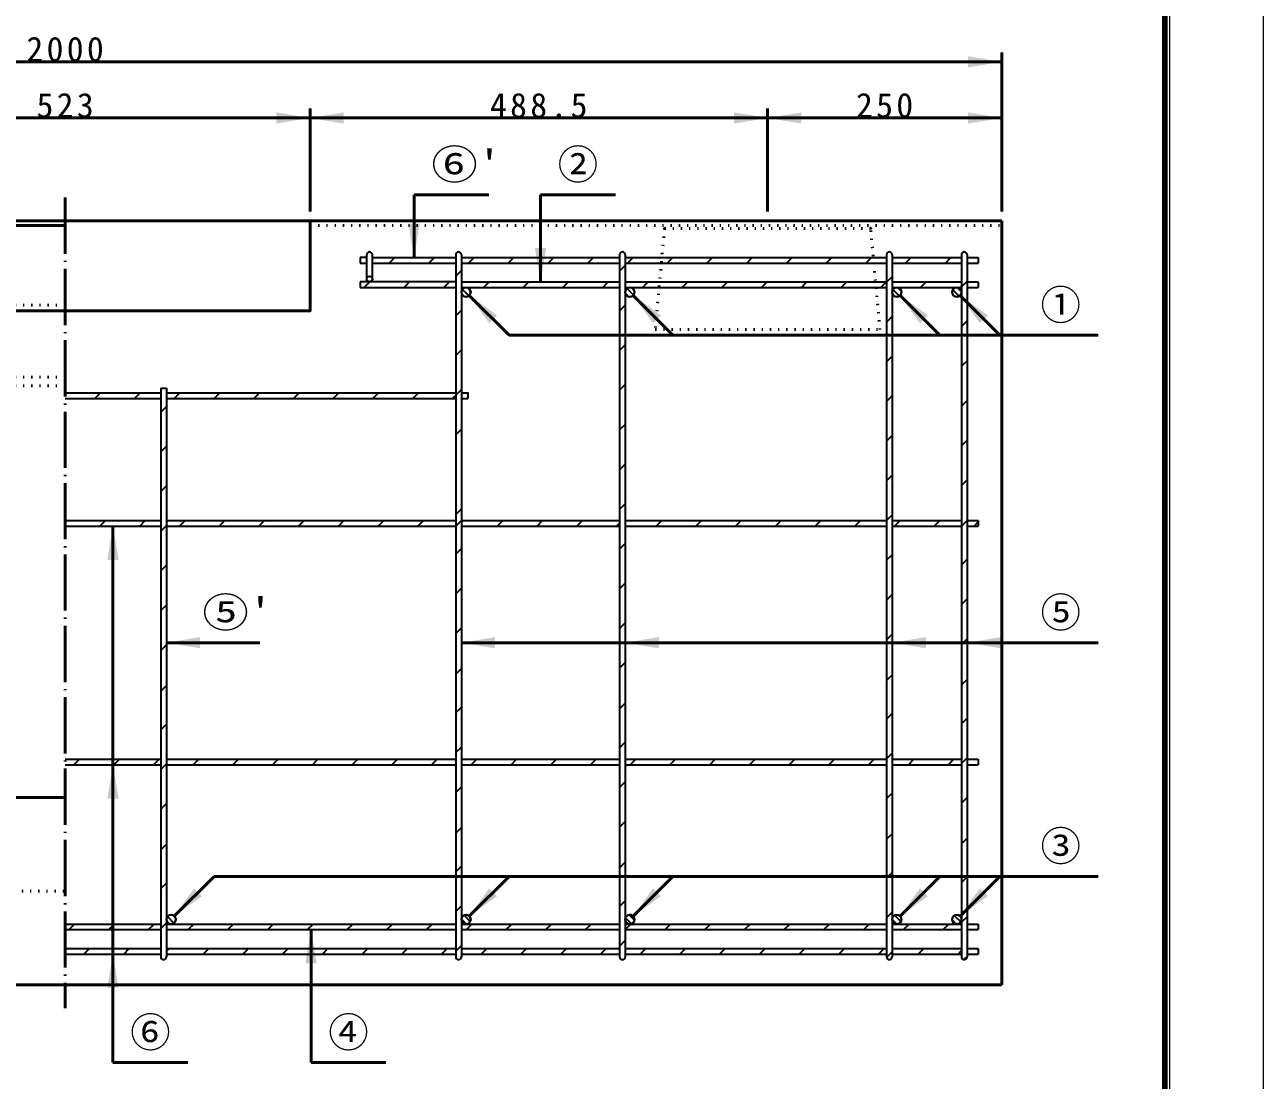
# Model space of a CAD drawing. Units: millimetres, scale not verified. Extents: x -2102 to 2102, y -1485 to 1485.
# Drawn here: x 780 to 2102, y -727 to 400 of the extents above; entities that cross this region are included whole.
import ezdxf
from ezdxf.enums import TextEntityAlignment as Align

# ---------------------------------------------------------------- set-up
doc = ezdxf.new("R2010")
doc.units = ezdxf.units.MM
doc.header["$LTSCALE"] = 5
doc.linetypes.add('DOTTED', pattern=[1.75, 0.25, -1.5])
doc.linetypes.add('LONG_DASHED_DOTTED', pattern=[15.25, 12, -1.5, 0.25, -1.5])
doc.layers.add('0-0_V-nasSTD', color=7, linetype='Continuous', lineweight=35)
doc.layers.add('0-1_0', color=7, linetype='Continuous', lineweight=50)
doc.styles.add('ＭＳ ゴシック', font='')
doc.styles.get('ＭＳ ゴシック').set_extended_font_data('MS Gothic')

msp = doc.modelspace()

# ---------------------------------------------------------------- linework, layer by layer
at = {"layer": '0-0_V-nasSTD', "linetype": 'LONG_DASHED_DOTTED', "lineweight": 50}
msp.add_line((823.237, 215.895), (823.237, -650.105), dxfattribs=at)
at = {"layer": '0-0_V-nasSTD', "lineweight": 50}
for p, q in [((1195.737, 218.895), (1195.737, 151.848)), ((1330.737, 218.895), (1330.737, 125.848)), ((1084.737, 190.895), (561.737, 190.895)), ((823.237, 185.895), (561.737, 185.895)), ((1084.737, 190.895), (1823.237, 190.895)), ((1823.237, 190.895), (1823.237, -625.105)), ((1297.199, 68.886), (1254.772, 111.313)), ((1472.199, 68.886), (1429.772, 111.313)), ((1757.199, 68.886), (1714.772, 111.313)), ((1821.199, 68.886), (1778.772, 111.313)), ((1926.237, 68.886), (1297.199, 68.886)), ((874.237, -708.152), (874.237, -135.152)), ((931.237, -259.652), (1031.237, -259.652)), ((1926.237, -259.652), (1246.237, -259.652)), ((-56.763, -425.105), (823.237, -425.105)), ((982.199, -509.19), (939.772, -551.616)), ((1926.237, -509.19), (982.199, -509.19)), ((1297.199, -509.19), (1254.772, -551.616)), ((1472.199, -509.19), (1429.772, -551.616)), ((1757.199, -509.19), (1714.772, -551.616)), ((1821.199, -509.19), (1778.772, -551.616)), ((1085.737, -708.152), (1085.737, -566.152)), ((-176.763, -625.105), (1823.237, -625.105))]:
    msp.add_line(p, q, dxfattribs=at)
at = {"layer": '0-0_V-nasSTD', "linetype": 'DOTTED', "lineweight": 50}
for p, q in [((1084.737, 185.895), (1823.237, 185.895)), ((1463.237, 182.895), (1460.237, 185.895)), ((1463.237, 182.895), (1453.237, 74.895)), ((1693.237, 74.895), (1683.237, 182.895)), ((823.237, 100.895), (567.737, 100.895)), ((1453.237, 74.895), (1693.237, 74.895)), ((823.237, 14.895), (-176.763, 14.895)), ((823.237, 24.176), (574.924, 24.176)), ((-176.763, -525.105), (823.237, -525.105))]:
    msp.add_line(p, q, dxfattribs=at)
at = {"layer": '0-0_V-nasSTD'}
for p, q in [((1138.237, 151.848), (1138.237, 145.848)), ((1145.237, 151.848), (1138.237, 151.848)), ((1138.237, 145.848), (1145.237, 145.848)), ((1145.237, 128.848), (1145.237, 154.848)), ((1151.237, 128.848), (1151.237, 154.848)), ((1151.237, 151.848), (1240.237, 151.848)), ((1151.237, 145.848), (1240.237, 145.848)), ((1169.122, 145.848), (1175.122, 151.848)), ((1211.549, 145.848), (1217.549, 151.848)), ((1240.237, 154.848), (1240.237, -595.152)), ((1246.237, 154.848), (1246.237, -595.152)), ((1246.237, 151.848), (1415.237, 151.848)), ((1246.237, 145.848), (1415.237, 145.848)), ((1253.975, 145.848), (1259.975, 151.848)), ((1296.402, 145.848), (1302.402, 151.848)), ((1338.828, 145.848), (1344.828, 151.848)), ((1381.254, 145.848), (1387.254, 151.848)), ((1415.237, 154.848), (1415.237, -595.152)), ((1421.237, 154.848), (1421.237, -595.152)), ((1421.237, 151.848), (1700.237, 151.848)), ((1421.237, 145.848), (1700.237, 145.848)), ((1429.681, 151.848), (1423.681, 145.848)), ((1472.107, 151.848), (1466.107, 145.848)), ((1514.534, 151.848), (1508.534, 145.848)), ((1556.96, 151.848), (1550.96, 145.848)), ((1593.386, 145.848), (1599.386, 151.848)), ((1635.813, 145.848), (1641.813, 151.848)), ((1678.239, 145.848), (1684.239, 151.848)), ((1700.237, 154.848), (1700.237, -595.152)), ((1706.237, 154.848), (1706.237, -595.152)), ((1706.237, 151.848), (1780.237, 151.848)), ((1706.237, 145.848), (1780.237, 145.848)), ((1720.666, 145.848), (1726.666, 151.848)), ((1763.092, 145.848), (1769.092, 151.848)), ((1780.237, 154.848), (1780.237, -595.152)), ((1786.237, 154.848), (1786.237, -595.152)), ((1786.237, 151.848), (1798.237, 151.848)), ((1786.237, 145.848), (1798.237, 145.848)), ((1798.237, 151.848), (1798.237, 145.848)), ((1246.237, 138.065), (1240.237, 132.065)), ((1421.237, 143.359), (1415.237, 137.359)), ((1240.237, 125.848), (1138.237, 125.848)), ((1138.237, 125.848), (1138.237, 119.848)), ((1138.237, 119.848), (1240.237, 119.848)), ((1148.622, 125.848), (1142.622, 119.848)), ((1151.208, 128.434), (1148.651, 125.877)), ((1185.049, 119.848), (1191.049, 125.848)), ((1227.475, 119.848), (1233.475, 125.848)), ((1246.237, 125.848), (1415.237, 125.848)), ((1246.237, 119.848), (1415.237, 119.848)), ((1252.613, 119.655), (1256.044, 116.224)), ((1269.902, 119.848), (1275.902, 125.848)), ((1312.328, 119.848), (1318.328, 125.848)), ((1354.754, 119.848), (1360.754, 125.848)), ((1397.181, 119.848), (1403.181, 125.848)), ((1421.237, 125.848), (1700.237, 125.848)), ((1421.237, 119.848), (1700.237, 119.848)), ((1439.607, 119.848), (1445.607, 125.848)), ((1488.034, 125.848), (1482.034, 119.848)), ((1530.46, 125.848), (1524.46, 119.848)), ((1566.886, 119.848), (1572.886, 125.848)), ((1609.313, 119.848), (1615.313, 125.848)), ((1651.739, 119.848), (1657.739, 125.848)), ((1694.166, 119.848), (1700.166, 125.848)), ((1706.237, 131.374), (1700.237, 125.374)), ((1706.237, 125.848), (1780.237, 125.848)), ((1706.237, 119.848), (1780.237, 119.848)), ((1712.117, 119.77), (1716.159, 115.729)), ((1736.592, 119.848), (1742.592, 125.848)), ((1775.7, 119.827), (1780.215, 115.312)), ((1779.018, 119.848), (1780.237, 121.067)), ((1786.237, 126.521), (1780.237, 120.521)), ((1786.237, 125.848), (1798.237, 125.848)), ((1786.237, 119.848), (1798.237, 119.848)), ((1798.237, 125.848), (1798.237, 119.848)), ((1247.285, 117.912), (1254.3, 110.897)), ((1421.43, 113.473), (1424.861, 110.041)), ((1423.174, 118.8), (1430.189, 111.785)), ((1707.124, 117.692), (1714.081, 110.736)), ((1770.982, 117.474), (1777.863, 110.593)), ((1246.237, 95.638), (1240.237, 89.638)), ((1421.237, 100.933), (1415.237, 94.933)), ((1706.237, 88.948), (1700.237, 82.948)), ((1786.237, 84.095), (1780.237, 78.095)), ((1246.237, 53.212), (1240.237, 47.212)), ((1421.237, 58.506), (1415.237, 52.506)), ((1706.237, 46.521), (1700.237, 40.521)), ((1786.237, 41.669), (1780.237, 35.669)), ((1421.237, 16.08), (1415.237, 10.08)), ((823.237, 7.303), (925.237, 7.303)), ((823.237, 1.303), (925.237, 1.303)), ((854.917, 1.303), (860.917, 7.303)), ((897.343, 1.303), (903.343, 7.303)), ((925.237, 12.303), (925.237, -595.199)), ((925.237, 12.303), (931.237, 12.303)), ((931.237, 12.303), (931.237, -595.199)), ((931.237, 7.303), (1240.237, 7.303)), ((931.237, 1.303), (1240.237, 1.303)), ((945.77, 7.303), (939.77, 1.303)), ((982.196, 1.303), (988.196, 7.303)), ((1024.622, 1.303), (1030.622, 7.303)), ((1067.049, 1.303), (1073.049, 7.303)), ((1109.475, 1.303), (1115.475, 7.303)), ((1151.902, 1.303), (1157.902, 7.303)), ((1194.328, 1.303), (1200.328, 7.303)), ((1236.754, 1.303), (1240.237, 4.785)), ((1246.237, 10.785), (1240.237, 4.785)), ((1246.237, 1.303), (1253.237, 1.303)), ((1706.237, 4.095), (1700.237, -1.905)), ((931.237, -7.23), (925.237, -13.23)), ((1786.237, -0.758), (1780.237, -6.758)), ((1421.237, -26.347), (1415.237, -32.347)), ((1246.237, -31.641), (1240.237, -37.641)), ((1706.237, -38.331), (1700.237, -44.331)), ((931.237, -49.656), (925.237, -55.656)), ((1786.237, -43.184), (1780.237, -49.184)), ((1421.237, -68.773), (1415.237, -74.773)), ((931.237, -92.083), (925.237, -98.083)), ((1706.237, -80.758), (1700.237, -86.758)), ((1786.237, -85.611), (1780.237, -91.611)), ((1246.237, -116.494), (1240.237, -122.494)), ((1421.237, -111.199), (1415.237, -117.199)), ((823.237, -129.152), (925.237, -129.152)), ((823.237, -129.831), (823.917, -129.152)), ((860.343, -135.152), (866.343, -129.152)), ((902.77, -135.152), (908.77, -129.152)), ((931.237, -129.152), (1240.237, -129.152)), ((945.196, -135.152), (951.196, -129.152)), ((987.622, -135.152), (993.622, -129.152)), ((1030.049, -135.152), (1036.049, -129.152)), ((1072.475, -135.152), (1078.475, -129.152)), ((1114.902, -135.152), (1120.902, -129.152)), ((1157.328, -135.152), (1163.328, -129.152)), ((1199.754, -135.152), (1205.754, -129.152)), ((1246.237, -129.067), (1240.237, -135.067)), ((1246.237, -129.152), (1415.237, -129.152)), ((1248.181, -129.152), (1246.237, -131.095)), ((1284.607, -135.152), (1290.607, -129.152)), ((1327.034, -135.152), (1333.034, -129.152)), ((1369.46, -135.152), (1375.46, -129.152)), ((1411.886, -135.152), (1415.237, -131.801)), ((1421.237, -129.152), (1700.237, -129.152)), ((1460.313, -129.152), (1454.313, -135.152)), ((1496.739, -135.152), (1502.739, -129.152)), ((1539.166, -135.152), (1545.166, -129.152)), ((1581.592, -135.152), (1587.592, -129.152)), ((1624.018, -135.152), (1630.018, -129.152)), ((1666.445, -135.152), (1672.445, -129.152)), ((1706.237, -123.184), (1700.237, -129.184)), ((1706.237, -129.152), (1780.237, -129.152)), ((1708.871, -135.152), (1714.871, -129.152)), ((1751.298, -135.152), (1757.298, -129.152)), ((1786.237, -129.059), (1780.237, -135.059)), ((1786.237, -129.152), (1798.237, -129.152)), ((1793.724, -135.152), (1798.237, -130.639)), ((1798.237, -129.152), (1798.237, -135.152)), ((823.237, -135.152), (925.237, -135.152)), ((931.237, -134.509), (925.237, -140.509)), ((931.237, -135.152), (1240.237, -135.152)), ((1246.237, -135.152), (1415.237, -135.152)), ((1421.237, -135.152), (1700.237, -135.152)), ((1706.237, -135.152), (1780.237, -135.152)), ((1786.237, -135.152), (1798.237, -135.152)), ((1421.237, -153.626), (1415.237, -159.626)), ((1246.237, -158.92), (1240.237, -164.92)), ((1706.237, -165.611), (1700.237, -171.611)), ((1786.237, -170.464), (1780.237, -176.464)), ((931.237, -176.935), (925.237, -182.935)), ((1421.237, -196.052), (1415.237, -202.052)), ((1246.237, -201.347), (1240.237, -207.347)), ((1706.237, -208.037), (1700.237, -214.037)), ((931.237, -219.362), (925.237, -225.362)), ((1786.237, -212.89), (1780.237, -218.89)), ((1246.237, -243.773), (1240.237, -249.773)), ((1421.237, -238.479), (1415.237, -244.479)), ((1706.237, -250.464), (1700.237, -256.464)), ((931.237, -261.788), (925.237, -267.788)), ((1786.237, -255.316), (1780.237, -261.316)), ((1246.237, -287.221), (1240.237, -293.221)), ((1421.237, -280.905), (1415.237, -286.905)), ((1706.237, -293.911), (1700.237, -299.911)), ((1786.237, -298.764), (1780.237, -304.764)), ((931.237, -305.236), (925.237, -311.236)), ((1246.237, -328.626), (1240.237, -334.626)), ((1421.237, -324.353), (1415.237, -330.353)), ((1706.237, -335.316), (1700.237, -341.316)), ((1786.237, -340.169), (1780.237, -346.169)), ((931.237, -346.641), (925.237, -352.641)), ((1421.237, -365.758), (1415.237, -371.758)), ((1246.237, -371.052), (1240.237, -377.052)), ((1706.237, -377.743), (1700.237, -383.743)), ((1786.237, -382.596), (1780.237, -388.596)), ((823.237, -384.152), (925.237, -384.152)), ((823.237, -390.152), (925.237, -390.152)), ((832.622, -390.152), (838.622, -384.152)), ((875.049, -390.152), (881.049, -384.152)), ((917.475, -390.152), (923.475, -384.152)), ((931.237, -389.067), (925.237, -395.067)), ((931.237, -384.152), (1240.237, -384.152)), ((931.237, -390.152), (1240.237, -390.152)), ((959.902, -390.152), (965.902, -384.152)), ((1002.328, -390.152), (1008.328, -384.152)), ((1044.754, -390.152), (1050.754, -384.152)), ((1087.181, -390.152), (1093.181, -384.152)), ((1129.607, -390.152), (1135.607, -384.152)), ((1172.034, -390.152), (1178.034, -384.152)), ((1214.46, -390.152), (1220.46, -384.152)), ((1246.237, -384.152), (1415.237, -384.152)), ((1246.237, -390.152), (1415.237, -390.152)), ((1262.886, -384.152), (1256.886, -390.152)), ((1299.313, -390.152), (1305.313, -384.152)), ((1341.739, -390.152), (1347.739, -384.152)), ((1384.166, -390.152), (1390.166, -384.152)), ((1421.237, -384.152), (1700.237, -384.152)), ((1421.237, -390.152), (1700.237, -390.152)), ((1426.592, -390.152), (1432.592, -384.152)), ((1469.018, -390.152), (1475.018, -384.152)), ((1511.445, -390.152), (1517.445, -384.152)), ((1553.871, -390.152), (1559.871, -384.152)), ((1596.298, -390.152), (1602.298, -384.152)), ((1638.724, -390.152), (1644.724, -384.152)), ((1681.15, -390.152), (1687.15, -384.152)), ((1706.237, -384.152), (1780.237, -384.152)), ((1706.237, -390.152), (1780.237, -390.152)), ((1723.577, -390.152), (1729.577, -384.152)), ((1766.003, -390.152), (1772.003, -384.152)), ((1786.237, -384.152), (1798.237, -384.152)), ((1786.237, -390.152), (1798.237, -390.152)), ((1798.237, -384.152), (1798.237, -390.152)), ((1421.237, -408.184), (1415.237, -414.184)), ((1246.237, -413.479), (1240.237, -419.479)), ((1706.237, -420.169), (1700.237, -426.169)), ((931.237, -431.494), (925.237, -437.494)), ((1786.237, -425.022), (1780.237, -431.022)), ((1246.237, -456.926), (1240.237, -462.926)), ((1421.237, -450.611), (1415.237, -456.611)), ((931.237, -474.942), (925.237, -480.942)), ((1706.237, -463.617), (1700.237, -469.617)), ((1786.237, -468.47), (1780.237, -474.47)), ((1246.237, -498.331), (1240.237, -504.331)), ((1421.237, -494.058), (1415.237, -500.058)), ((1706.237, -505.022), (1700.237, -511.022)), ((1786.237, -509.875), (1780.237, -515.875)), ((931.237, -516.347), (925.237, -522.347)), ((1246.237, -540.758), (1240.237, -546.758)), ((1421.237, -535.464), (1415.237, -541.464)), ((932.334, -552.026), (939.363, -559.054)), ((937.773, -550.393), (940.995, -553.616)), ((1246.248, -554.813), (1251.576, -560.14)), ((1249.126, -550.619), (1255.769, -557.263)), ((1421.57, -553.358), (1428.031, -559.819)), ((1425.491, -550.208), (1431.181, -555.898)), ((1706.237, -547.448), (1700.237, -553.448)), ((1706.237, -555.182), (1711.206, -560.152)), ((1708.872, -550.746), (1715.642, -557.516)), ((1772.643, -550.877), (1779.511, -557.746)), ((1786.237, -552.301), (1780.237, -558.301)), ((823.237, -560.152), (925.237, -560.152)), ((823.237, -566.152), (925.237, -566.152)), ((827.334, -566.152), (833.334, -560.152)), ((869.76, -566.152), (875.76, -560.152)), ((912.187, -566.152), (918.187, -560.152)), ((931.237, -558.773), (925.237, -564.773)), ((931.237, -560.152), (1240.237, -560.152)), ((931.237, -566.152), (1240.237, -566.152)), ((960.613, -560.152), (954.613, -566.152)), ((1003.039, -560.152), (997.039, -566.152)), ((1045.466, -560.152), (1039.466, -566.152)), ((1081.892, -566.152), (1087.892, -560.152)), ((1124.319, -566.152), (1130.319, -560.152)), ((1166.745, -566.152), (1172.745, -560.152)), ((1209.171, -566.152), (1215.171, -560.152)), ((1246.237, -560.152), (1415.237, -560.152)), ((1246.237, -566.152), (1415.237, -566.152)), ((1251.598, -566.152), (1257.598, -560.152)), ((1294.024, -566.152), (1300.024, -560.152)), ((1336.451, -566.152), (1342.451, -560.152)), ((1378.877, -566.152), (1384.877, -560.152)), ((1421.237, -560.152), (1700.237, -560.152)), ((1421.237, -566.152), (1700.237, -566.152)), ((1421.303, -566.152), (1427.303, -560.152)), ((1463.73, -566.152), (1469.73, -560.152)), ((1506.156, -566.152), (1512.156, -560.152)), ((1548.583, -566.152), (1554.583, -560.152)), ((1591.009, -566.152), (1597.009, -560.152)), ((1633.436, -566.152), (1639.436, -560.152)), ((1675.862, -566.152), (1681.862, -560.152)), ((1706.237, -560.152), (1780.237, -560.152)), ((1706.237, -566.152), (1780.237, -566.152)), ((1718.288, -566.152), (1724.288, -560.152)), ((1760.715, -566.152), (1766.715, -560.152)), ((1770.254, -555.559), (1774.829, -560.135)), ((1786.237, -560.152), (1798.237, -560.152)), ((1786.237, -566.152), (1798.237, -566.152)), ((1798.237, -560.152), (1798.237, -566.152)), ((1421.237, -577.89), (1415.237, -583.89)), ((823.237, -586.152), (925.237, -586.152)), ((823.237, -592.152), (925.237, -592.152)), ((843.254, -592.152), (849.254, -586.152)), ((885.681, -592.152), (891.681, -586.152)), ((931.237, -586.152), (1240.237, -586.152)), ((934.107, -586.152), (931.237, -589.022)), ((931.237, -592.152), (1240.237, -592.152)), ((976.534, -586.152), (970.534, -592.152)), ((1018.96, -586.152), (1012.96, -592.152)), ((1055.386, -592.152), (1061.386, -586.152)), ((1097.813, -592.152), (1103.813, -586.152)), ((1140.239, -592.152), (1146.239, -586.152)), ((1182.666, -592.152), (1188.666, -586.152)), ((1225.092, -592.152), (1231.092, -586.152)), ((1246.237, -583.184), (1240.237, -589.184)), ((1246.237, -586.152), (1415.237, -586.152)), ((1246.237, -592.152), (1415.237, -592.152)), ((1267.518, -592.152), (1273.518, -586.152)), ((1309.945, -592.152), (1315.945, -586.152)), ((1352.371, -592.152), (1358.371, -586.152)), ((1394.798, -592.152), (1400.798, -586.152)), ((1421.237, -586.152), (1700.237, -586.152)), ((1421.237, -592.152), (1700.237, -592.152)), ((1437.224, -592.152), (1443.224, -586.152)), ((1479.651, -592.152), (1485.651, -586.152)), ((1522.077, -592.152), (1528.077, -586.152)), ((1564.503, -592.152), (1570.503, -586.152)), ((1606.93, -592.152), (1612.93, -586.152)), ((1649.356, -592.152), (1655.356, -586.152)), ((1691.783, -592.152), (1697.783, -586.152)), ((1706.237, -589.875), (1700.237, -595.875)), ((1706.237, -586.152), (1780.237, -586.152)), ((1706.237, -592.152), (1780.237, -592.152)), ((1734.209, -592.152), (1740.209, -586.152)), ((1776.635, -592.152), (1780.237, -588.55)), ((1786.237, -594.728), (1782.839, -598.125)), ((1786.237, -586.152), (1798.237, -586.152)), ((1786.237, -592.152), (1798.237, -592.152)), ((1798.237, -586.152), (1798.237, -592.152))]:
    msp.add_line(p, q, dxfattribs=at)
at = {"layer": '0-0_V-nasSTD', "lineweight": 18}
for points in [[(-2102.5, -1485), (-2102.5, 1485), (2102.5, 1485), (2102.5, -1485)], [(-2002.5, -1385), (-2002.5, 1385), (2002.5, 1385), (2002.5, -1385)]]:
    msp.add_lwpolyline(points, close=True, dxfattribs=at)
at = {"layer": '0-0_V-nasSTD', "lineweight": 100}
msp.add_lwpolyline([(1997.5, -1380), (1997.5, 1380), (-1997.5, 1380)], dxfattribs=at)
at = {"layer": '0-0_V-nasSTD', "lineweight": 50}
msp.add_lwpolyline([(1084.737, 190.895), (1084.737, 94.895), (561.737, 94.895)], dxfattribs=at)
at = {"layer": '0-0_V-nasSTD', "linetype": 'DOTTED', "lineweight": 50}
msp.add_lwpolyline([(1463.237, 182.895), (1683.237, 182.895), (1686.237, 185.895)], dxfattribs=at)
at = {"layer": '0-0_V-nasSTD'}
msp.add_lwpolyline([(1246.237, 7.303), (1253.237, 7.303), (1253.237, 1.303)], dxfattribs=at)
for centre, radius in [((1148.237, 128.848), 3), ((1251.237, 114.848), 5), ((1426.237, 114.848), 5), ((1711.237, 114.848), 5), ((1775.237, 114.848), 5), ((936.237, -555.152), 5), ((1251.237, -555.152), 5), ((1426.237, -555.152), 5), ((1711.237, -555.152), 5), ((1775.237, -555.152), 5)]:
    msp.add_circle(centre, radius, dxfattribs=at)
for centre, radius, start, end in [((1148.237, 154.848), 3, 0, 180), ((1243.237, 154.848), 3, 0, 180), ((1418.237, 154.848), 3, 0, 180), ((1703.237, 154.848), 3, 0, 180), ((1783.237, 154.848), 3, 0, 180), ((1251.237, 114.848), 5, 90, 180), ((1251.237, 114.848), 5, 180, 90), ((1426.237, 114.848), 5, 180, 90), ((1426.237, 114.848), 5, 90, 180), ((1711.237, 114.848), 5, 90, 180), ((1711.237, 114.848), 5, 180, 90), ((1775.237, 114.848), 5, 90, 0), ((1775.237, 114.848), 5, 0, 90), ((936.237, -555.152), 5, 270, 180), ((936.237, -555.152), 5, 180, 270), ((1251.237, -555.152), 5, 270, 180), ((1251.237, -555.152), 5, 180, 270), ((1426.237, -555.152), 5, 282.04146, 180), ((1426.237, -555.152), 5, 180, 270), ((1711.237, -555.152), 5, 270, 180), ((1711.237, -555.152), 5, 180, 270), ((1775.237, -555.152), 5, 0, 270), ((1775.237, -555.152), 5, 270, 0), ((1426.237, -555.152), 5, 270, 282.04146), ((928.237, -595.152), 3, 180, 0), ((1243.237, -595.152), 3, 180, 0), ((1418.237, -595.152), 3, 180, 0), ((1703.237, -595.152), 3, 180, 0), ((1783.237, -595.152), 3, 180, 0)]:
    msp.add_arc(centre, radius, start, end, dxfattribs=at)
for points in [[(1787.237, 354.895), (1787.237, 366.895), (1823.237, 360.895)], [(1048.737, 294.895), (1048.737, 306.895), (1084.737, 300.895)], [(1084.737, 300.895), (1120.737, 294.895), (1120.737, 306.895)], [(1537.237, 294.895), (1537.237, 306.895), (1573.237, 300.895)], [(1573.237, 300.895), (1609.237, 294.895), (1609.237, 306.895)], [(1787.237, 294.895), (1787.237, 306.895), (1823.237, 300.895)], [(1189.737, 187.848), (1195.737, 151.848), (1201.737, 187.848)], [(1324.737, 161.848), (1330.737, 125.848), (1336.737, 161.848)], [(1254.772, 111.313), (1275.986, 81.614), (1284.471, 90.1)], [(1429.772, 111.313), (1450.986, 81.614), (1459.471, 90.1)], [(1714.772, 111.313), (1735.986, 81.614), (1744.471, 90.1)], [(1778.772, 111.313), (1799.986, 81.614), (1808.471, 90.1)], [(868.237, -171.152), (874.237, -135.152), (880.237, -171.152)], [(931.237, -259.652), (967.237, -265.652), (967.237, -253.652)], [(1246.237, -259.652), (1282.237, -265.652), (1282.237, -253.652)], [(1421.237, -259.652), (1457.237, -265.652), (1457.237, -253.652)], [(1706.237, -259.652), (1742.237, -265.652), (1742.237, -253.652)], [(1786.237, -259.652), (1822.237, -265.652), (1822.237, -253.652)], [(868.237, -426.152), (874.237, -390.152), (880.237, -426.152)], [(939.772, -551.616), (960.986, -521.918), (969.471, -530.403)], [(1254.772, -551.616), (1275.986, -521.918), (1284.471, -530.403)], [(1429.772, -551.616), (1450.986, -521.918), (1459.471, -530.403)], [(1714.772, -551.616), (1735.986, -521.918), (1744.471, -530.403)], [(1778.772, -551.616), (1799.986, -521.918), (1808.471, -530.403)], [(1079.737, -602.152), (1085.737, -566.152), (1091.737, -602.152)], [(868.237, -628.152), (874.237, -592.152), (880.237, -628.152)]]:
    msp.add_solid(points, dxfattribs=at)
at = {"layer": '0-1_0'}
for p, q in [((1823.237, 200.895), (1823.237, 370.895)), ((-176.763, 360.895), (1823.237, 360.895)), ((1084.737, 200.895), (1084.737, 310.895)), ((1573.237, 200.895), (1573.237, 310.895)), ((561.737, 300.895), (1084.737, 300.895)), ((1195.737, 218.895), (1275.737, 218.895)), ((1330.737, 218.895), (1410.737, 218.895)), ((874.237, -708.152), (954.237, -708.152)), ((1085.737, -708.152), (1165.737, -708.152))]:
    msp.add_line(p, q, dxfattribs=at)
msp.add_lwpolyline([(1084.737, 300.895), (1573.237, 300.895), (1823.237, 300.895)], dxfattribs=at)

# ---------------------------------------------------------------- texts
at = {"layer": '0-0_V-nasSTD', "style": 'ＭＳ ゴシック', "width": 1.15}
for s, p in [("⑥'", (1214.137, 225.895)), ("⑤'", (969.637, -252.652))]:
    msp.add_text(s, height=31.67, dxfattribs=at).set_placement(p, align=Align.BOTTOM_LEFT)
at = {"layer": '0-0_V-nasSTD', "style": 'ＭＳ ゴシック'}
for s, p in [('②', (1349.137, 225.895)), ('①', (1864.637, 75.886)), ('⑤', (1864.637, -252.652)), ('③', (1864.637, -502.19)), ('⑥', (892.637, -701.152)), ('④', (1104.137, -701.152))]:
    msp.add_text(s, height=31.67, dxfattribs=at).set_placement(p, align=Align.BOTTOM_LEFT)
at = {"layer": '0-0_V-nasSTD', "char_height": 26.39, "attachment_point": 7, "style": 'ＭＳ ゴシック'}
for s, insert in [('\\T1.2;2000', (781.837, 360.895)), ('\\T1.2;523', (792.637, 300.895)), ('\\T1.2;488.5', (1276.787, 300.895)), ('\\T1.2;250', (1667.637, 300.895))]:
    msp.add_mtext(s, dxfattribs=dict(at, insert=insert))

doc.saveas('drawing.dxf')
